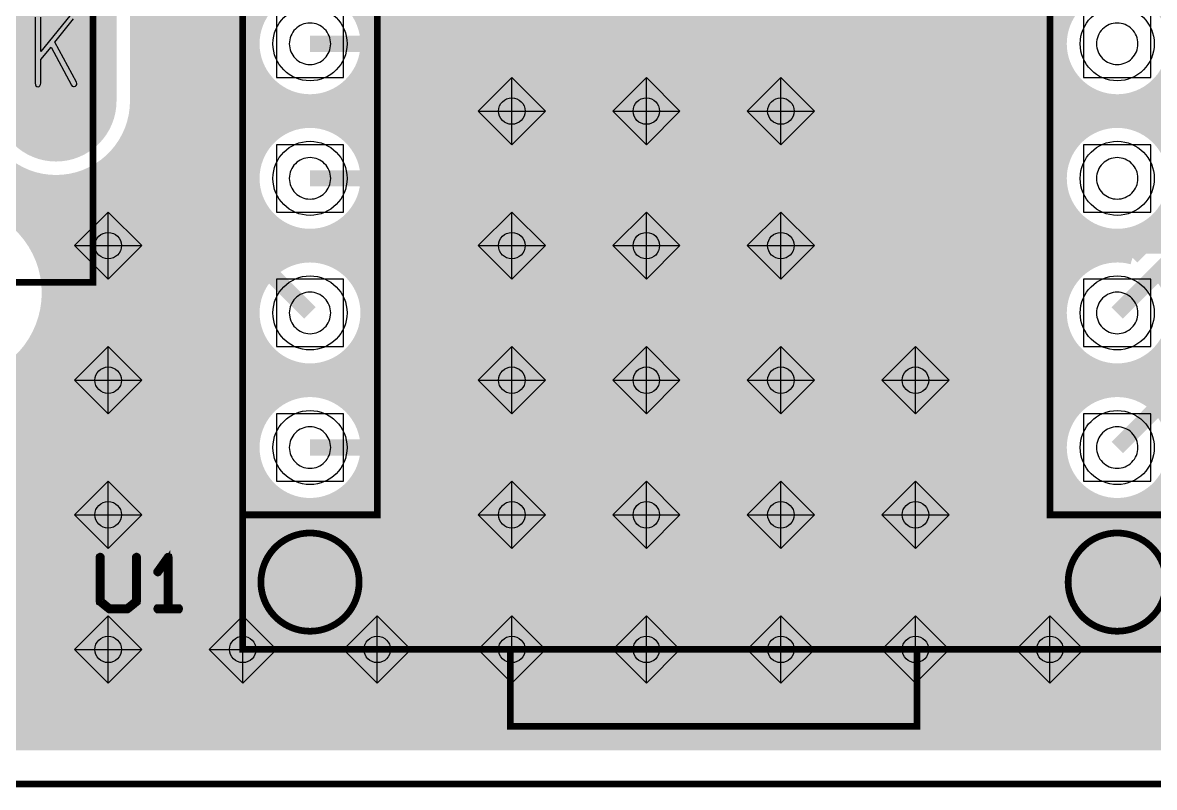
# Model space of a CAD drawing. Extents: x -5 to 108, y -42 to 54.
# Drawn here: x 8.54 to 29.91, y -0.06 to 14.37 of the extents above; entities that cross this region are included whole.
import ezdxf

# ---------------------------------------------------------------- set-up
doc = ezdxf.new("R2010")
doc.units = 0
doc.layers.get('0').update_dxf_attribs({"linetype": 'CONTINUOUS'})
for name, color, linetype in [('CMASK_GDO', 7, 'CONTINUOUS'), ('CSILK_GDO', 6, 'CONTINUOUS'), ('DRILL_GDO', 1, 'CONTINUOUS'), ('LAYER1_GDO', 4, 'CONTINUOUS'), ('LAYER2_GDO', 3, 'CONTINUOUS'), ('SMASK_GDO', 5, 'CONTINUOUS')]:
    doc.layers.add(name, color=color, linetype=linetype)

# ---------------------------------------------------------------- blocks, each defined once
blk = doc.blocks.new('OBLONG_3')
at = {"const_width": 2.286}
blk.add_lwpolyline([(0, 1.0795), (0, -1.0795)], dxfattribs=at)
at = {"const_width": 1.143}
for points in [[(-0.5715, 1.0795, 1), (0.5715, 1.0795, 1)], [(-0.5715, -1.0795, 1), (0.5715, -1.0795, 1)]]:
    blk.add_lwpolyline(points, format="xyb", close=True, dxfattribs=at)
blk = doc.blocks.new('ROUND_5')
blk.add_circle((0, 0), 0.699)
blk = doc.blocks.new('ROUND_15')
blk.add_circle((0, 0), 0.25)

msp = doc.modelspace()

# ---------------------------------------------------------------- linework, layer by layer
at = {"layer": 'CMASK_GDO', "const_width": 0.127}
msp.add_lwpolyline([(0, 0), (41.91, 0), (41.91, 46.99), (0, 46.99), (0, 0)], dxfattribs=at)
at = {"layer": 'CSILK_GDO', "const_width": 0.127}
for points in [[(0, 0), (41.91, 0), (41.91, 46.99), (0, 46.99), (0, 0)], [(12.7, 2.54), (30.48, 2.54), (30.48, 45.72), (12.7, 45.72), (12.7, 2.54)], [(12.7, 5.08), (15.24, 5.08), (15.24, 43.18), (12.7, 43.18), (12.7, 5.08)], [(27.94, 5.08), (30.48, 5.08), (30.48, 43.18), (27.94, 43.18), (27.94, 5.08)], [(-4.52374, 9.46912), (9.87552, 9.46912), (9.87552, 18.47088), (-4.52374, 18.47088), (-4.52374, 9.46912), (-1.02616, 9.46912), (-1.02616, 18.47088), (-4.52374, 18.47088), (-4.52374, 9.46912)], [(9.98728, 3.44678), (9.99236, 3.43662), (9.99236, 3.43154), (9.99744, 3.429), (10.17016, 3.2893), (10.17524, 3.28676), (10.18032, 3.28676), (10.52322, 3.28676), (10.5283, 3.28676), (10.53084, 3.28676), (10.53592, 3.2893), (10.70864, 3.429), (10.70864, 3.43154), (10.71118, 3.43662), (10.71372, 3.44678), (10.71372, 4.28244), (10.71118, 4.29006), (10.70864, 4.2926), (10.70102, 4.29768), (10.6934, 4.30022), (10.68832, 4.29768), (10.67816, 4.2926), (10.67562, 4.29006), (10.67308, 4.28244), (10.67308, 3.45694), (10.5156, 3.3274), (10.18794, 3.3274), (10.03046, 3.45694), (10.03046, 4.28244), (10.02792, 4.29006), (10.02538, 4.2926), (10.01776, 4.29768), (10.0076, 4.30022), (10.00252, 4.29768), (9.9949, 4.2926), (9.98982, 4.29006), (9.98728, 4.28244), (9.98728, 3.44678)], [(11.09472, 3.3274), (11.0871, 3.3274), (11.08202, 3.32232), (11.07694, 3.30708), (11.08202, 3.29184), (11.0871, 3.28676), (11.09472, 3.28676), (11.49096, 3.28676), (11.49858, 3.28676), (11.50366, 3.29184), (11.5062, 3.29946), (11.50874, 3.30708), (11.5062, 3.3147), (11.50366, 3.32232), (11.49858, 3.3274), (11.49096, 3.3274), (11.31062, 3.3274), (11.31062, 4.28244), (11.30808, 4.2926), (11.29538, 4.29768), (11.28522, 4.29768), (11.2776, 4.2926), (11.07948, 4.01574), (11.0744, 4.00812), (11.0744, 4.0005), (11.08456, 3.9878), (11.08964, 3.98526), (11.09726, 3.98272), (11.10488, 3.98526), (11.10996, 3.9878), (11.27252, 4.21894), (11.27252, 3.3274), (11.09472, 3.3274)], [(17.74952, 1.08966), (25.43048, 1.08966), (25.43048, 2.54), (17.74952, 2.54), (17.74952, 1.08966)]]:
    msp.add_lwpolyline(points, dxfattribs=at)
for points in [[(13.97, 4.7371, 0.4142136), (13.0429, 3.81)], [(14.8971, 3.81, 0.4142136), (13.97, 4.7371)], [(29.21, 4.7371, 0.4142136), (28.2829, 3.81)], [(30.1371, 3.81, 0.4142136), (29.21, 4.7371)], [(13.0429, 3.81, 0.4142136), (13.97, 2.8829)], [(13.97, 2.8829, 0.4142136), (14.8971, 3.81)], [(28.2829, 3.81, 0.4142136), (29.21, 2.8829)], [(29.21, 2.8829, 0.4142136), (30.1371, 3.81)]]:
    msp.add_lwpolyline(points, format="xyb", dxfattribs=at)
at = {"layer": 'DRILL_GDO', "const_width": 0.127}
msp.add_lwpolyline([(0, 0), (41.91, 0), (41.91, 46.99), (0, 46.99), (0, 0)], dxfattribs=at)
at = {"layer": 'DRILL_GDO'}
for points in [[(13.335, 13.335), (14.605, 13.335), (14.605, 14.605), (13.335, 14.605), (13.335, 13.335)], [(28.575, 13.335), (29.845, 13.335), (29.845, 14.605), (28.575, 14.605), (28.575, 13.335)], [(8.78078, 14.47292), (8.78078, 13.22578), (8.78586, 13.19784), (8.79602, 13.17498), (8.8138, 13.16482), (8.83666, 13.15974), (8.85444, 13.16482), (8.87222, 13.17752), (8.88492, 13.20038), (8.89, 13.22832), (8.89, 13.67028), (9.0805, 13.9065), (9.46912, 13.18768), (9.48182, 13.1699), (9.50214, 13.16228), (9.51992, 13.16228), (9.54024, 13.1699), (9.55548, 13.1826), (9.56564, 13.20038), (9.56818, 13.22324), (9.56056, 13.2461), (9.15416, 13.99794), (9.50722, 14.44244)], [(9.43356, 14.49832), (8.89, 13.82522), (8.89, 14.47292)], [(17.78, 12.065), (18.415, 12.7), (17.78, 13.335), (17.145, 12.7), (17.78, 12.065)], [(17.78, 12.065), (17.78, 13.335)], [(20.32, 12.065), (20.955, 12.7), (20.32, 13.335), (19.685, 12.7), (20.32, 12.065)], [(20.32, 12.065), (20.32, 13.335)], [(22.86, 12.065), (23.495, 12.7), (22.86, 13.335), (22.225, 12.7), (22.86, 12.065)], [(22.86, 12.065), (22.86, 13.335)], [(17.145, 12.7), (18.415, 12.7)], [(19.685, 12.7), (20.955, 12.7)], [(22.225, 12.7), (23.495, 12.7)], [(13.335, 10.795), (14.605, 10.795), (14.605, 12.065), (13.335, 12.065), (13.335, 10.795)], [(28.575, 10.795), (29.845, 10.795), (29.845, 12.065), (28.575, 12.065), (28.575, 10.795)], [(10.16, 9.525), (10.795, 10.16), (10.16, 10.795), (9.525, 10.16), (10.16, 9.525)], [(10.16, 9.525), (10.16, 10.795)], [(17.78, 9.525), (18.415, 10.16), (17.78, 10.795), (17.145, 10.16), (17.78, 9.525)], [(17.78, 9.525), (17.78, 10.795)], [(20.32, 9.525), (20.955, 10.16), (20.32, 10.795), (19.685, 10.16), (20.32, 9.525)], [(20.32, 9.525), (20.32, 10.795)], [(22.86, 9.525), (23.495, 10.16), (22.86, 10.795), (22.225, 10.16), (22.86, 9.525)], [(22.86, 9.525), (22.86, 10.795)], [(9.525, 10.16), (10.795, 10.16)], [(17.145, 10.16), (18.415, 10.16)], [(19.685, 10.16), (20.955, 10.16)], [(22.225, 10.16), (23.495, 10.16)], [(13.335, 8.255), (14.605, 8.255), (14.605, 9.525), (13.335, 9.525), (13.335, 8.255)], [(28.575, 8.255), (29.845, 8.255), (29.845, 9.525), (28.575, 9.525), (28.575, 8.255)], [(10.16, 6.985), (10.795, 7.62), (10.16, 8.255), (9.525, 7.62), (10.16, 6.985)], [(10.16, 6.985), (10.16, 8.255)], [(17.78, 6.985), (18.415, 7.62), (17.78, 8.255), (17.145, 7.62), (17.78, 6.985)], [(17.78, 6.985), (17.78, 8.255)], [(20.32, 6.985), (20.955, 7.62), (20.32, 8.255), (19.685, 7.62), (20.32, 6.985)], [(20.32, 6.985), (20.32, 8.255)], [(22.86, 6.985), (23.495, 7.62), (22.86, 8.255), (22.225, 7.62), (22.86, 6.985)], [(22.86, 6.985), (22.86, 8.255)], [(25.4, 6.985), (26.035, 7.62), (25.4, 8.255), (24.765, 7.62), (25.4, 6.985)], [(25.4, 6.985), (25.4, 8.255)], [(9.525, 7.62), (10.795, 7.62)], [(17.145, 7.62), (18.415, 7.62)], [(19.685, 7.62), (20.955, 7.62)], [(22.225, 7.62), (23.495, 7.62)], [(24.765, 7.62), (26.035, 7.62)], [(13.335, 5.715), (14.605, 5.715), (14.605, 6.985), (13.335, 6.985), (13.335, 5.715)], [(28.575, 5.715), (29.845, 5.715), (29.845, 6.985), (28.575, 6.985), (28.575, 5.715)], [(10.16, 4.445), (10.795, 5.08), (10.16, 5.715), (9.525, 5.08), (10.16, 4.445)], [(10.16, 4.445), (10.16, 5.715)], [(17.78, 4.445), (18.415, 5.08), (17.78, 5.715), (17.145, 5.08), (17.78, 4.445)], [(17.78, 4.445), (17.78, 5.715)], [(20.32, 4.445), (20.955, 5.08), (20.32, 5.715), (19.685, 5.08), (20.32, 4.445)], [(20.32, 4.445), (20.32, 5.715)], [(22.86, 4.445), (23.495, 5.08), (22.86, 5.715), (22.225, 5.08), (22.86, 4.445)], [(22.86, 4.445), (22.86, 5.715)], [(25.4, 4.445), (26.035, 5.08), (25.4, 5.715), (24.765, 5.08), (25.4, 4.445)], [(25.4, 4.445), (25.4, 5.715)], [(9.525, 5.08), (10.795, 5.08)], [(17.145, 5.08), (18.415, 5.08)], [(19.685, 5.08), (20.955, 5.08)], [(22.225, 5.08), (23.495, 5.08)], [(24.765, 5.08), (26.035, 5.08)], [(10.16, 1.905), (10.795, 2.54), (10.16, 3.175), (9.525, 2.54), (10.16, 1.905)], [(10.16, 1.905), (10.16, 3.175)], [(12.7, 1.905), (13.335, 2.54), (12.7, 3.175), (12.065, 2.54), (12.7, 1.905)], [(12.7, 1.905), (12.7, 3.175)], [(15.24, 1.905), (15.875, 2.54), (15.24, 3.175), (14.605, 2.54), (15.24, 1.905)], [(15.24, 1.905), (15.24, 3.175)], [(17.78, 1.905), (18.415, 2.54), (17.78, 3.175), (17.145, 2.54), (17.78, 1.905)], [(17.78, 1.905), (17.78, 3.175)], [(20.32, 1.905), (20.955, 2.54), (20.32, 3.175), (19.685, 2.54), (20.32, 1.905)], [(20.32, 1.905), (20.32, 3.175)], [(22.86, 1.905), (23.495, 2.54), (22.86, 3.175), (22.225, 2.54), (22.86, 1.905)], [(22.86, 1.905), (22.86, 3.175)], [(25.4, 1.905), (26.035, 2.54), (25.4, 3.175), (24.765, 2.54), (25.4, 1.905)], [(25.4, 1.905), (25.4, 3.175)], [(27.94, 1.905), (28.575, 2.54), (27.94, 3.175), (27.305, 2.54), (27.94, 1.905)], [(27.94, 1.905), (27.94, 3.175)], [(9.525, 2.54), (10.795, 2.54)], [(12.065, 2.54), (13.335, 2.54)], [(14.605, 2.54), (15.875, 2.54)], [(17.145, 2.54), (18.415, 2.54)], [(19.685, 2.54), (20.955, 2.54)], [(22.225, 2.54), (23.495, 2.54)], [(24.765, 2.54), (26.035, 2.54)], [(27.305, 2.54), (28.575, 2.54)]]:
    msp.add_lwpolyline(points, dxfattribs=at)
for points in [[(13.97, 14.36116, 0.4142136), (13.57884, 13.97)], [(14.36116, 13.97, 0.4142136), (13.97, 14.36116)], [(29.21, 14.36116, 0.4142136), (28.81884, 13.97)], [(29.60116, 13.97, 0.4142136), (29.21, 14.36116)], [(13.57884, 13.97, 0.4142136), (13.97, 13.57884)], [(13.97, 13.57884, 0.4142136), (14.36116, 13.97)], [(28.81884, 13.97, 0.4142136), (29.21, 13.57884)], [(29.21, 13.57884, 0.4142136), (29.60116, 13.97)], [(13.97, 11.82116, 0.4142136), (13.57884, 11.43)], [(14.36116, 11.43, 0.4142136), (13.97, 11.82116)], [(29.21, 11.82116, 0.4142136), (28.81884, 11.43)], [(29.60116, 11.43, 0.4142136), (29.21, 11.82116)], [(13.57884, 11.43, 0.4142136), (13.97, 11.03884)], [(13.97, 11.03884, 0.4142136), (14.36116, 11.43)], [(28.81884, 11.43, 0.4142136), (29.21, 11.03884)], [(29.21, 11.03884, 0.4142136), (29.60116, 11.43)], [(13.97, 9.28116, 0.4142136), (13.57884, 8.89)], [(14.36116, 8.89, 0.4142136), (13.97, 9.28116)], [(29.21, 9.28116, 0.4142136), (28.81884, 8.89)], [(29.60116, 8.89, 0.4142136), (29.21, 9.28116)], [(13.57884, 8.89, 0.4142136), (13.97, 8.49884)], [(13.97, 8.49884, 0.4142136), (14.36116, 8.89)], [(28.81884, 8.89, 0.4142136), (29.21, 8.49884)], [(29.21, 8.49884, 0.4142136), (29.60116, 8.89)], [(13.97, 6.74116, 0.4142136), (13.57884, 6.35)], [(14.36116, 6.35, 0.4142136), (13.97, 6.74116)], [(29.21, 6.74116, 0.4142136), (28.81884, 6.35)], [(29.60116, 6.35, 0.4142136), (29.21, 6.74116)], [(13.57884, 6.35, 0.4142136), (13.97, 5.95884)], [(13.97, 5.95884, 0.4142136), (14.36116, 6.35)], [(28.81884, 6.35, 0.4142136), (29.21, 5.95884)], [(29.21, 5.95884, 0.4142136), (29.60116, 6.35)]]:
    msp.add_lwpolyline(points, format="xyb", dxfattribs=at)
at = {"layer": 'LAYER1_GDO'}
for points, const_width in [([(0, 0), (41.91, 0), (41.91, 46.99), (0, 46.99), (0, 0)], 0.127), ([(9.17448, 13.97), (9.17448, 27.12466), (7.72414, 28.575), (5.08, 28.575)], 1.27), ([(36.195, 13.8557), (34.3916, 13.8557), (30.48, 17.76476), (12.6873, 17.76476), (12.04214, 17.12214), (12.04214, 10.81786), (13.97, 8.89)], 0.3048), ([(13.68298, 9.9314), (12.57554, 11.03884), (12.57554, 16.90116), (12.90574, 17.23136), (13.16736, 17.23136)], 0.254), ([(11.50874, 17.12214), (11.50874, 10.81786)], 0.254), ([(13.82522, 15.44066), (12.57554, 14.19098)], 0.254), ([(13.97, 13.97), (24.24938, 13.97), (25.5143, 15.23492), (31.10738, 15.23492), (32.98444, 13.35532), (33.655, 13.35532)], 0.3048), ([(11.50874, 15.06474), (10.69848, 14.25448)], 0.254), ([(10.69848, 12.8905), (10.69848, 15.0495)], 0.254), ([(10.69848, 13.9319), (11.50874, 14.73962)], 0.254), ([(26.01468, 14.70152), (23.2791, 11.9634)], 0.254), ([(23.60168, 11.9634), (26.3398, 14.70152)], 0.254), ([(24.6253, 13.59408), (25.73274, 14.70152), (28.41498, 14.70152)], 0.254), ([(26.66238, 14.70152), (25.273, 13.31214)], 0.254), ([(25.67432, 13.38834), (26.98496, 14.70152)], 0.254), ([(27.31008, 14.70152), (25.9969, 13.38834)], 0.254), ([(26.31948, 13.38834), (27.63266, 14.70152)], 0.254), ([(27.95524, 14.70152), (26.64206, 13.38834)], 0.254), ([(26.96718, 13.38834), (28.27782, 14.70152)], 0.254), ([(11.50874, 14.41704), (10.69848, 13.60932)], 0.254), ([(12.57554, 13.8684), (12.91844, 14.2113)], 0.254), ([(28.17368, 14.27226), (27.28976, 13.38834)], 0.254), ([(10.69848, 13.2842), (11.50874, 14.09446)], 0.254), ([(11.50874, 13.77188), (10.69848, 12.96162)], 0.254), ([(12.89558, 13.86586), (12.57554, 13.54328)], 0.254), ([(27.61234, 13.38834), (28.13304, 13.9065)], 0.254), ([(12.57554, 13.2207), (12.954, 13.6017)], 0.254), ([(28.18384, 13.63472), (27.93746, 13.38834)], 0.254), ([(10.67308, 12.61364), (11.50874, 13.44676)], 0.254), ([(13.06322, 13.3858), (12.57554, 12.89812)], 0.254), ([(15.05204, 13.4366), (14.11478, 12.49934)], 0.254), ([(14.37132, 12.43076), (15.37716, 13.4366)], 0.254), ([(15.69974, 13.4366), (14.58214, 12.319)], 0.254), ([(14.75486, 12.16914), (16.02232, 13.4366)], 0.254), ([(16.34744, 13.4366), (14.89456, 11.98626)], 0.254), ([(14.90726, 13.4366), (24.24938, 13.4366)], 0.254), ([(15.19682, 11.9634), (16.67002, 13.4366)], 0.254), ([(16.9926, 13.4366), (15.5194, 11.9634)], 0.254), ([(15.84198, 11.9634), (17.31518, 13.4366)], 0.254), ([(17.6403, 13.4366), (16.1671, 11.9634)], 0.254), ([(16.48968, 11.9634), (17.96288, 13.4366)], 0.254), ([(18.28546, 13.4366), (16.81226, 11.9634)], 0.254), ([(17.13484, 11.9634), (18.60804, 13.4366)], 0.254), ([(18.93316, 13.4366), (17.45996, 11.9634)], 0.254), ([(17.78254, 11.9634), (19.25574, 13.4366)], 0.254), ([(19.57832, 13.4366), (18.10512, 11.9634)], 0.254), ([(18.43024, 11.9634), (19.90344, 13.4366)], 0.254), ([(20.22602, 13.4366), (18.75282, 11.9634)], 0.254), ([(19.0754, 11.9634), (20.5486, 13.4366)], 0.254), ([(20.87118, 13.4366), (19.39798, 11.9634)], 0.254), ([(19.7231, 11.9634), (21.1963, 13.4366)], 0.254), ([(21.51888, 13.4366), (20.04568, 11.9634)], 0.254), ([(20.36826, 11.9634), (21.84146, 13.4366)], 0.254), ([(22.16658, 13.4366), (20.69338, 11.9634)], 0.254), ([(21.01596, 11.9634), (22.48916, 13.4366)], 0.254), ([(22.81174, 13.4366), (21.33854, 11.9634)], 0.254), ([(21.66112, 11.9634), (23.13432, 13.4366)], 0.254), ([(23.45944, 13.4366), (21.98624, 11.9634)], 0.254), ([(22.30882, 11.9634), (23.78202, 13.4366)], 0.254), ([(24.1046, 13.4366), (22.6314, 11.9634)], 0.254), ([(22.95398, 11.9634), (24.48306, 13.48994)], 0.254), ([(28.30068, 13.38834), (25.54732, 13.38834)], 0.254), ([(11.50874, 13.12418), (10.46988, 12.08532)], 0.254), ([(12.57554, 12.57554), (13.20546, 13.20546)], 0.254), ([(25.1714, 13.23086), (23.9014, 11.9634), (14.90726, 11.9634)], 0.254), ([(13.3858, 13.06322), (12.57554, 12.25042)], 0.254), ([(12.57554, 11.92784), (13.6017, 12.954)], 0.254), ([(13.78712, 12.49426), (14.2113, 12.91844)], 0.254), ([(8.81888, 10.11428), (11.50874, 12.8016)], 0.254), ([(13.86586, 12.89558), (12.57554, 11.60526)], 0.254), ([(33.655, 12.85494), (25.54732, 12.85494), (24.12238, 11.43), (13.97, 11.43)], 0.3048), ([(11.50874, 12.47648), (8.92048, 9.89076)], 0.254), ([(13.97, 6.35), (20.3581, 6.35), (24.1681, 10.16), (30.47492, 10.16), (32.66948, 12.35456), (36.195, 12.35456)], 0.3048), ([(24.27224, 10.6934), (25.90038, 12.32154)], 0.254), ([(24.50084, 11.05408), (25.7683, 12.32154), (28.6004, 12.32154)], 0.254), ([(26.22296, 12.32154), (24.59482, 10.6934)], 0.254), ([(24.9174, 10.6934), (26.54554, 12.32154)], 0.254), ([(26.87066, 12.32154), (25.24252, 10.6934)], 0.254), ([(25.5651, 10.6934), (27.19324, 12.32154)], 0.254), ([(27.51582, 12.32154), (25.88768, 10.6934)], 0.254), ([(26.21026, 10.6934), (27.8384, 12.32154)], 0.254), ([(28.16352, 12.32154), (26.53538, 10.6934)], 0.254), ([(26.85796, 10.6934), (28.4861, 12.32154)], 0.254), ([(8.99414, 9.6393), (11.50874, 12.1539)], 0.254), ([(29.21, 6.35), (34.71418, 11.85418), (36.195, 11.85418)], 0.3048), ([(11.50874, 11.83132), (9.0297, 9.35482)], 0.254), ([(28.15844, 11.66876), (27.18054, 10.6934)], 0.254), ([(29.39796, 7.41426), (33.80486, 11.82116)], 0.254), ([(30.85084, 9.78408), (32.89046, 11.82116), (33.92678, 11.82116), (29.49702, 7.3914)], 0.254), ([(8.57758, 11.48842), (7.98322, 10.89152)], 0.254), ([(9.97966, 11.59764), (8.69442, 10.3124)], 0.254), ([(9.01446, 9.01446), (11.50874, 11.50874)], 0.254), ([(12.57554, 11.28014), (12.90574, 11.61288)], 0.254), ([(8.19404, 10.77976), (8.82142, 11.40714)], 0.254), ([(9.1059, 11.36904), (8.382, 10.64514)], 0.254), ([(8.54964, 10.48766), (9.45134, 11.3919)], 0.254), ([(12.90066, 11.28522), (12.61618, 10.9982)], 0.254), ([(25.33142, 0.762), (35.89274, 11.32078)], 0.254), ([(36.21532, 11.32078), (25.654, 0.762)], 0.254), ([(27.50566, 10.6934), (28.13558, 11.32586)], 0.254), ([(11.50874, 11.18362), (8.88492, 8.56234)], 0.254), ([(12.7762, 10.83818), (12.96924, 11.02868)], 0.254), ([(25.97912, 0.762), (36.31438, 11.09726)], 0.254), ([(28.19654, 11.0617), (27.82824, 10.6934)], 0.254), ([(6.44652, 5.79882), (11.50874, 10.86104)], 0.254), ([(13.081, 10.81786), (12.93876, 10.67562)], 0.254), ([(15.1003, 10.8966), (14.15542, 9.95426)], 0.254), ([(17.68602, 10.8966), (14.19606, 7.40664)], 0.254), ([(14.40434, 9.87806), (15.42288, 10.8966)], 0.254), ([(14.43482, 7.32282), (18.0086, 10.8966)], 0.254), ([(15.74546, 10.8966), (14.61008, 9.75868)], 0.254), ([(18.33118, 10.8966), (14.63548, 7.2009)], 0.254), ([(14.77772, 9.60628), (16.06804, 10.8966)], 0.254), ([(14.80058, 7.04088), (18.6563, 10.8966)], 0.254), ([(14.90726, 10.8966), (24.12238, 10.8966)], 0.254), ([(16.39316, 10.8966), (14.91234, 9.41578)], 0.254), ([(18.97888, 10.8966), (14.96568, 6.8834)], 0.254), ([(14.98346, 8.51662), (17.36344, 10.8966)], 0.254), ([(15.00632, 9.18718), (16.71574, 10.8966)], 0.254), ([(17.03832, 10.8966), (15.0495, 8.90778)], 0.254), ([(15.28826, 6.8834), (19.30146, 10.8966)], 0.254), ([(19.62658, 10.8966), (15.61338, 6.8834)], 0.254), ([(15.93596, 6.8834), (19.94916, 10.8966)], 0.254), ([(20.27174, 10.8966), (16.25854, 6.8834)], 0.254), ([(16.58112, 6.8834), (20.59432, 10.8966)], 0.254), ([(20.91944, 10.8966), (16.90624, 6.8834)], 0.254), ([(17.22882, 6.8834), (21.24202, 10.8966)], 0.254), ([(21.5646, 10.8966), (17.5514, 6.8834)], 0.254), ([(17.87398, 6.8834), (21.88718, 10.8966)], 0.254), ([(22.2123, 10.8966), (18.1991, 6.8834)], 0.254), ([(18.52168, 6.8834), (22.53488, 10.8966)], 0.254), ([(22.85746, 10.8966), (18.84426, 6.8834)], 0.254), ([(19.16938, 6.8834), (23.18258, 10.8966)], 0.254), ([(23.50516, 10.8966), (19.49196, 6.8834)], 0.254), ([(19.81454, 6.8834), (23.82774, 10.8966)], 0.254), ([(24.15286, 10.8966), (23.82012, 10.56386)], 0.254), ([(36.31438, 10.77468), (26.3017, 0.762)], 0.254), ([(28.15082, 10.6934), (28.30322, 10.8458)], 0.254), ([(11.55954, 10.58926), (6.5786, 5.60832)], 0.254), ([(13.10132, 10.51306), (13.23086, 10.64514)], 0.254), ([(28.42006, 10.6934), (24.1681, 10.6934)], 0.254), ([(6.70052, 5.40766), (11.69924, 10.40638)], 0.254), ([(11.66368, 10.44194), (12.9286, 9.17702)], 0.254), ([(13.41374, 10.50544), (13.26134, 10.35304)], 0.254), ([(13.4239, 10.19048), (13.63726, 10.40384)], 0.254), ([(13.90904, 10.35304), (13.58646, 10.02792)], 0.254), ([(13.84046, 9.96188), (14.27226, 10.39368)], 0.254), ([(23.78964, 10.53592), (20.13712, 6.8834), (14.90726, 6.8834)], 0.254), ([(26.62428, 0.762), (36.31438, 10.4521)], 0.254), ([(11.8618, 10.24382), (6.80974, 5.19176)], 0.254), ([(6.90372, 4.96316), (12.02182, 10.0838)], 0.254), ([(12.18438, 9.92124), (6.985, 4.72186)], 0.254), ([(36.31438, 10.12698), (26.9494, 0.762)], 0.254), ([(7.04596, 4.46024), (12.34694, 9.75868)], 0.254), ([(27.27198, 0.762), (36.31438, 9.8044)], 0.254), ([(12.50696, 9.59866), (7.09168, 4.18084)], 0.254), ([(15.6337, 0.762), (24.4983, 9.6266)], 0.254), ([(24.82088, 9.6266), (15.95628, 0.762)], 0.254), ([(16.27886, 0.762), (25.14346, 9.6266)], 0.254), ([(25.46858, 9.6266), (16.60398, 0.762)], 0.254), ([(16.92656, 0.762), (25.79116, 9.6266)], 0.254), ([(26.11374, 9.6266), (17.24914, 0.762)], 0.254), ([(17.57426, 0.762), (26.43886, 9.6266)], 0.254), ([(26.76144, 9.6266), (17.89684, 0.762)], 0.254), ([(18.21942, 0.762), (27.08402, 9.6266)], 0.254), ([(27.4066, 9.6266), (18.542, 0.762)], 0.254), ([(18.86712, 0.762), (27.73172, 9.6266)], 0.254), ([(28.0543, 9.6266), (19.1897, 0.762)], 0.254), ([(19.51228, 0.762), (28.37688, 9.6266)], 0.254), ([(20.73402, 5.97408), (24.38908, 9.6266), (28.42006, 9.6266)], 0.254), ([(29.99994, 9.6266), (30.47492, 9.6266)], 0.254), ([(7.112, 3.87858), (12.66952, 9.4361)], 0.254), ([(36.31438, 9.48182), (27.59456, 0.762)], 0.254), ([(12.83208, 9.27354), (7.112, 3.556)], 0.254), ([(28.14574, 9.07288), (19.83486, 0.762)], 0.254), ([(27.91714, 0.762), (36.31438, 9.1567)], 0.254), ([(7.112, 3.23342), (12.89812, 9.01954)], 0.254), ([(12.90574, 8.70458), (7.112, 2.9083)], 0.254), ([(20.15998, 0.762), (28.14066, 8.74268)], 0.254), ([(36.31438, 8.83412), (28.24226, 0.762)], 0.254), ([(7.112, 2.58572), (12.98194, 8.45566)], 0.254), ([(28.20924, 8.48868), (20.48256, 0.762)], 0.254), ([(28.56484, 0.762), (36.34994, 8.5471)], 0.254), ([(13.10132, 8.24992), (7.112, 2.26314)], 0.254), ([(20.80514, 0.762), (28.321, 8.27786)], 0.254), ([(36.50234, 8.37692), (28.88742, 0.762)], 0.254), ([(29.21254, 0.762), (36.77412, 8.32358)], 0.254), ([(37.0967, 8.32358), (29.53512, 0.762)], 0.254), ([(29.8577, 0.762), (37.41928, 8.32358)], 0.254), ([(7.112, 1.94056), (13.25372, 8.08228)], 0.254), ([(28.47086, 8.1026), (21.13026, 0.762)], 0.254), ([(13.44422, 7.94766), (7.112, 1.61544)], 0.254), ([(7.112, 1.29286), (13.67282, 7.85368)], 0.254), ([(13.95222, 7.8105), (13.4239, 7.27964)], 0.254), ([(13.89126, 7.42696), (14.34338, 7.87654)], 0.254), ([(21.45284, 0.762), (28.65374, 7.96544)], 0.254), ([(28.87726, 7.86384), (21.77542, 0.762)], 0.254), ([(28.50134, 7.16534), (29.14904, 7.81304)], 0.254), ([(29.5148, 7.85368), (29.083, 7.42188)], 0.254), ([(22.098, 0.762), (28.39466, 7.05866)], 0.254), ([(13.04036, 6.8961), (7.112, 0.97028)], 0.254), ([(7.22884, 0.762), (12.89304, 6.42874)], 0.254), ([(28.13812, 6.477), (22.42312, 0.762)], 0.254), ([(12.91336, 6.12394), (7.55142, 0.762)], 0.254), ([(22.7457, 0.762), (28.14574, 6.16204)], 0.254), ([(7.874, 0.762), (12.99718, 5.88518)], 0.254), ([(28.22194, 5.91566), (23.06828, 0.762)], 0.254), ([(13.1191, 5.68452), (8.19658, 0.762)], 0.254), ([(15.19174, 5.8166), (10.13714, 0.762)], 0.254), ([(10.45972, 0.762), (15.51432, 5.8166)], 0.254), ([(15.83944, 5.8166), (10.78484, 0.762)], 0.254), ([(11.10742, 0.762), (16.16202, 5.8166)], 0.254), ([(16.4846, 5.8166), (11.43, 0.762)], 0.254), ([(11.75258, 0.762), (16.80718, 5.8166)], 0.254), ([(17.1323, 5.8166), (12.0777, 0.762)], 0.254), ([(12.40028, 0.762), (17.45488, 5.8166)], 0.254), ([(17.77746, 5.8166), (12.72286, 0.762)], 0.254), ([(13.04798, 0.762), (18.10258, 5.8166)], 0.254), ([(18.42516, 5.8166), (13.37056, 0.762)], 0.254), ([(13.69314, 0.762), (18.74774, 5.8166)], 0.254), ([(19.07032, 5.8166), (14.01572, 0.762)], 0.254), ([(14.34084, 0.762), (19.39544, 5.8166)], 0.254), ([(19.71802, 5.8166), (14.66342, 0.762)], 0.254), ([(14.90726, 5.8166), (20.3581, 5.8166)], 0.254), ([(14.986, 0.762), (20.0406, 5.8166)], 0.254), ([(20.36572, 5.8166), (15.31112, 0.762)], 0.254), ([(23.3934, 0.762), (28.34132, 5.70992)], 0.254), ([(8.5217, 0.762), (13.27912, 5.51942)], 0.254), ([(28.49372, 5.54228), (23.71598, 0.762)], 0.254), ([(13.4747, 5.39242), (8.84428, 0.762)], 0.254), ([(9.16686, 0.762), (13.70838, 5.30352)], 0.254), ([(14.00048, 5.2705), (9.49198, 0.762)], 0.254), ([(9.81456, 0.762), (14.42212, 5.36956)], 0.254), ([(24.03856, 0.762), (28.68422, 5.40766)], 0.254), ([(28.91282, 5.31114), (24.36114, 0.762)], 0.254), ([(24.68626, 0.762), (29.19476, 5.2705)], 0.254), ([(29.58338, 5.33654), (25.00884, 0.762)], 0.254), ([(36.703, 3.81), (36.703, 0.762), (7.112, 0.762), (7.112, 3.81)], 0.254)]:
    msp.add_lwpolyline(points, dxfattribs=dict(at, const_width=const_width))
at = {"layer": 'LAYER1_GDO', "const_width": 0.254}
for points in [[(13.97, 15.0495, 0.4142136), (12.8905, 13.97)], [(28.41498, 14.70152, 0.1881297), (28.12964, 13.97)], [(12.8905, 13.97, 0.4142136), (13.97, 12.8905)], [(28.1305, 13.97, 0.1432367), (28.30063, 13.38831)], [(24.24938, 13.4366, 0.1989117), (24.62655, 13.59283)], [(13.97, 12.8905, 0.269613), (14.90726, 13.4366)], [(25.54732, 13.38834, 0.1989131), (25.17015, 13.23211)], [(7.65048, 12.8905, 0.4142136), (9.17448, 11.3665)], [(9.17448, 11.3665, 0.4142136), (10.69848, 12.8905)], [(13.97, 12.5095, 0.4142136), (12.8905, 11.43)], [(14.90726, 11.9634, 0.2696128), (13.97, 12.5095)], [(28.6004, 12.32154, 0.2476473), (28.12998, 11.43)], [(12.8905, 11.43, 0.4142136), (13.97, 10.3505)], [(28.1305, 11.43, 0.1898504), (28.42049, 10.6938)], [(9.03224, 9.271, 0.4142136), (7.25424, 11.049)], [(24.12238, 10.8966, 0.1997869), (24.50082, 11.0541)], [(11.50874, 10.81786, 0.1980374), (11.6637, 10.44196)], [(13.97, 10.3505, 0.269613), (14.90726, 10.8966)], [(24.1681, 10.6934, 0.1997883), (23.78966, 10.5359)], [(13.97, 9.9695, 0.0673351), (13.68317, 9.9307)], [(15.0495, 8.89, 0.4142136), (13.97, 9.9695)], [(28.42006, 9.6266, 0.1898505), (28.12992, 8.89)], [(30.2895, 8.89, 0.1898503), (29.99951, 9.6262)], [(7.25424, 7.493, 0.4142136), (9.03224, 9.271)], [(12.9286, 9.17702, 0.0673347), (12.88977, 8.89)], [(12.8905, 8.89, 0.4142136), (13.97, 7.8105)], [(13.97, 7.8105, 0.4142136), (15.0495, 8.89)], [(28.1305, 8.89, 0.4142136), (29.21, 7.8105)], [(29.21, 7.8105, 0.4142136), (30.2895, 8.89)], [(13.97, 7.4295, 0.4142136), (12.8905, 6.35)], [(14.90726, 6.8834, 0.2696128), (13.97, 7.4295)], [(29.21, 7.4295, 0.4142136), (28.1305, 6.35)], [(29.49702, 7.3914, 0.0673347), (29.21, 7.43023)], [(12.8905, 6.35, 0.4142136), (13.97, 5.2705)], [(28.1305, 6.35, 0.4142136), (29.21, 5.2705)], [(29.21, 5.2705, 0.4142136), (30.2895, 6.35)], [(20.3581, 5.8166, 0.1989117), (20.73527, 5.97283)], [(13.97, 5.2705, 0.269613), (14.90726, 5.8166)]]:
    msp.add_lwpolyline(points, format="xyb", dxfattribs=at)
at = {"layer": 'LAYER2_GDO'}
for points, const_width in [([(0, 0), (41.91, 0), (41.91, 46.99), (0, 46.99), (0, 0)], 0.127), ([(26.38044, 24.765), (14.11478, 12.49934)], 0.254), ([(14.37132, 12.43076), (26.70556, 24.765)], 0.254), ([(27.02814, 24.765), (14.58214, 12.319)], 0.254), ([(14.75486, 12.16914), (27.35072, 24.765)], 0.254), ([(27.67584, 24.765), (14.89456, 11.98626)], 0.254), ([(14.986, 14.3383), (25.4127, 24.765)], 0.254), ([(14.99616, 11.76274), (27.99842, 24.765)], 0.254), ([(15.02156, 13.7287), (26.05786, 24.765)], 0.254), ([(25.73528, 24.765), (15.04442, 14.07414)], 0.254), ([(28.321, 24.765), (15.04696, 11.49096)], 0.254), ([(15.00632, 11.12774), (28.13812, 24.25954)], 0.254), ([(28.14574, 23.94458), (14.15542, 9.95426)], 0.254), ([(14.40434, 9.87806), (28.22194, 23.69566)], 0.254), ([(28.34132, 23.48992), (14.61008, 9.75868)], 0.254), ([(14.77772, 9.60628), (28.49372, 23.32228)], 0.254), ([(28.68422, 23.18766), (14.91234, 9.41578)], 0.254), ([(15.00632, 9.18718), (28.91282, 23.09368)], 0.254), ([(28.28036, 22.1361), (15.0495, 8.90778)], 0.254), ([(14.98346, 8.51662), (28.13304, 21.66874)], 0.254), ([(28.15336, 21.36394), (14.19606, 7.40664)], 0.254), ([(14.43482, 7.32282), (28.23718, 21.12518)], 0.254), ([(28.3591, 20.92452), (14.63548, 7.2009)], 0.254), ([(14.80058, 7.04088), (28.51912, 20.75942)], 0.254), ([(28.7147, 20.63242), (14.92758, 6.8453)], 0.254), ([(15.01648, 6.61162), (28.94838, 20.54352)], 0.254), ([(28.22956, 19.49958), (15.0495, 6.31952)], 0.254), ([(29.39796, 7.41426), (41.148, 19.1643)], 0.254), ([(14.95044, 5.89788), (28.1305, 19.07794)], 0.254), ([(28.16352, 18.78838), (10.13714, 0.762)], 0.254), ([(41.148, 18.84172), (29.64434, 7.33806)], 0.254), ([(10.45972, 0.762), (28.25242, 18.55216)], 0.254), ([(29.85008, 7.21868), (41.148, 18.5166)], 0.254), ([(28.38196, 18.35912), (10.78484, 0.762)], 0.254), ([(11.10742, 0.762), (28.54452, 18.1991)], 0.254), ([(28.74518, 18.07718), (11.43, 0.762)], 0.254), ([(41.148, 18.19402), (30.01772, 7.06628)], 0.254), ([(11.75258, 0.762), (28.98648, 17.99336)], 0.254), ([(29.21, 8.89), (31.97352, 11.65352), (31.97352, 15.46352), (34.29, 17.78)], 0.3048), ([(28.19654, 16.88084), (12.0777, 0.762)], 0.254), ([(25.33142, 0.762), (41.148, 16.57858)], 0.254), ([(12.89304, 16.44904), (10.69848, 14.25448)], 0.254), ([(12.40028, 0.762), (28.1305, 16.49222)], 0.254), ([(10.69848, 13.9319), (12.94384, 16.17726)], 0.254), ([(28.17368, 16.21028), (12.72286, 0.762)], 0.254), ([(41.148, 16.256), (25.654, 0.762)], 0.254), ([(13.04544, 15.95374), (10.69848, 13.60932)], 0.254), ([(13.04798, 0.762), (28.26766, 15.98168)], 0.254), ([(25.97912, 0.762), (41.148, 15.93088)], 0.254), ([(10.69848, 13.2842), (13.18514, 15.77086)], 0.254), ([(28.40228, 15.79372), (13.37056, 0.762)], 0.254), ([(10.67308, 12.61364), (13.56868, 15.50924)], 0.254), ([(13.35786, 15.621), (10.69848, 12.96162)], 0.254), ([(13.69314, 0.762), (28.57246, 15.63878)], 0.254), ([(28.77566, 15.52194), (14.01572, 0.762)], 0.254), ([(41.148, 15.6083), (26.3017, 0.762)], 0.254), ([(13.82522, 15.44066), (10.46988, 12.08532)], 0.254), ([(14.34084, 0.762), (29.02458, 15.44574)], 0.254), ([(26.62428, 0.762), (41.148, 15.28572)], 0.254), ([(31.44012, 15.46352), (31.44012, 11.8745), (29.49702, 9.9314)], 0.254), ([(10.69848, 12.8905), (10.69848, 15.0495)], 0.254), ([(41.148, 14.9606), (26.9494, 0.762)], 0.254), ([(27.27198, 0.762), (41.148, 14.63802)], 0.254), ([(29.31414, 12.50442), (31.44012, 14.6304)], 0.254), ([(8.81888, 10.11428), (12.91844, 14.2113)], 0.254), ([(28.17368, 14.27226), (14.66342, 0.762)], 0.254), ([(41.148, 14.31544), (27.59456, 0.762)], 0.254), ([(31.44012, 14.30528), (29.5783, 12.44346)], 0.254), ([(27.91714, 0.762), (41.148, 13.99286)], 0.254), ([(29.7942, 12.33678), (31.44012, 13.9827)], 0.254), ([(12.89558, 13.86586), (8.92048, 9.89076)], 0.254), ([(14.986, 0.762), (28.13304, 13.9065)], 0.254), ([(8.99414, 9.6393), (12.954, 13.6017)], 0.254), ([(28.18384, 13.63472), (15.31112, 0.762)], 0.254), ([(41.148, 13.66774), (28.24226, 0.762)], 0.254), ([(31.44012, 13.66012), (29.97454, 12.192)], 0.254), ([(13.06322, 13.3858), (9.0297, 9.35482)], 0.254), ([(15.6337, 0.762), (28.28544, 13.41374)], 0.254), ([(28.56484, 0.762), (41.148, 13.34516)], 0.254), ([(9.01446, 9.01446), (13.20546, 13.20546)], 0.254), ([(28.42514, 13.23086), (15.95628, 0.762)], 0.254), ([(6.44652, 5.79882), (13.6017, 12.954)], 0.254), ([(13.3858, 13.06322), (8.88492, 8.56234)], 0.254), ([(13.78712, 12.49426), (14.2113, 12.91844)], 0.254), ([(16.27886, 0.762), (28.59786, 13.081)], 0.254), ([(28.80868, 12.9667), (16.60398, 0.762)], 0.254), ([(41.148, 13.02258), (28.88742, 0.762)], 0.254), ([(13.86586, 12.89558), (6.5786, 5.60832)], 0.254), ([(16.92656, 0.762), (29.06522, 12.90066)], 0.254), ([(29.39288, 12.90574), (28.97124, 12.48156)], 0.254), ([(29.21254, 0.762), (41.148, 12.69746)], 0.254), ([(41.148, 12.37488), (29.53512, 0.762)], 0.254), ([(29.8577, 0.762), (41.148, 12.0523)], 0.254), ([(29.35732, 9.95934), (31.44012, 12.04468)], 0.254), ([(28.15844, 11.66876), (17.24914, 0.762)], 0.254), ([(6.70052, 5.40766), (12.90574, 11.61288)], 0.254), ([(8.57758, 11.48842), (7.98322, 10.89152)], 0.254), ([(9.97966, 11.59764), (8.69442, 10.3124)], 0.254), ([(12.90066, 11.28522), (6.80974, 5.19176)], 0.254), ([(8.19404, 10.77976), (8.82142, 11.40714)], 0.254), ([(9.1059, 11.36904), (8.382, 10.64514)], 0.254), ([(8.54964, 10.48766), (9.45134, 11.3919)], 0.254), ([(17.57426, 0.762), (28.13558, 11.32586)], 0.254), ([(6.90372, 4.96316), (12.96924, 11.02868)], 0.254), ([(28.19654, 11.0617), (17.89684, 0.762)], 0.254), ([(13.081, 10.81786), (6.985, 4.72186)], 0.254), ([(18.21942, 0.762), (28.30322, 10.8458)], 0.254), ([(7.04596, 4.46024), (13.23086, 10.64514)], 0.254), ([(28.448, 10.66546), (18.542, 0.762)], 0.254), ([(13.41374, 10.50544), (7.09168, 4.18084)], 0.254), ([(7.112, 3.87858), (13.63726, 10.40384)], 0.254), ([(13.90904, 10.35304), (13.25372, 9.69772)], 0.254), ([(13.84046, 9.96188), (14.27226, 10.39368)], 0.254), ([(18.86712, 0.762), (28.6258, 10.52322)], 0.254), ([(28.8417, 10.414), (19.1897, 0.762)], 0.254), ([(19.51228, 0.762), (29.10586, 10.35558)], 0.254), ([(29.4513, 10.37844), (29.02712, 9.95426)], 0.254), ([(13.16228, 9.60628), (7.112, 3.556)], 0.254), ([(28.14574, 9.07288), (19.83486, 0.762)], 0.254), ([(7.112, 3.23342), (12.89812, 9.01954)], 0.254), ([(12.90574, 8.70458), (7.112, 2.9083)], 0.254), ([(20.15998, 0.762), (28.14066, 8.74268)], 0.254), ([(7.112, 2.58572), (12.98194, 8.45566)], 0.254), ([(28.20924, 8.48868), (20.48256, 0.762)], 0.254), ([(13.10132, 8.24992), (7.112, 2.26314)], 0.254), ([(20.80514, 0.762), (28.321, 8.27786)], 0.254), ([(7.112, 1.94056), (13.25372, 8.08228)], 0.254), ([(28.47086, 8.1026), (21.13026, 0.762)], 0.254), ([(13.44422, 7.94766), (7.112, 1.61544)], 0.254), ([(7.112, 1.29286), (13.67282, 7.85368)], 0.254), ([(13.95222, 7.8105), (13.4239, 7.27964)], 0.254), ([(13.89126, 7.42696), (14.34338, 7.87654)], 0.254), ([(21.45284, 0.762), (28.65374, 7.96544)], 0.254), ([(28.87726, 7.86384), (21.77542, 0.762)], 0.254), ([(28.50134, 7.16534), (29.14904, 7.81304)], 0.254), ([(29.5148, 7.85368), (29.083, 7.42188)], 0.254), ([(22.098, 0.762), (28.39466, 7.05866)], 0.254), ([(13.04036, 6.8961), (7.112, 0.97028)], 0.254), ([(7.22884, 0.762), (12.89304, 6.42874)], 0.254), ([(28.13812, 6.477), (22.42312, 0.762)], 0.254), ([(12.91336, 6.12394), (7.55142, 0.762)], 0.254), ([(22.7457, 0.762), (28.14574, 6.16204)], 0.254), ([(7.874, 0.762), (12.99718, 5.88518)], 0.254), ([(28.22194, 5.91566), (23.06828, 0.762)], 0.254), ([(13.1191, 5.68452), (8.19658, 0.762)], 0.254), ([(23.3934, 0.762), (28.34132, 5.70992)], 0.254), ([(8.5217, 0.762), (13.27912, 5.51942)], 0.254), ([(28.49372, 5.54228), (23.71598, 0.762)], 0.254), ([(13.4747, 5.39242), (8.84428, 0.762)], 0.254), ([(9.16686, 0.762), (13.70838, 5.30352)], 0.254), ([(14.00048, 5.2705), (9.49198, 0.762)], 0.254), ([(9.81456, 0.762), (14.42212, 5.36956)], 0.254), ([(24.03856, 0.762), (28.68422, 5.40766)], 0.254), ([(28.91282, 5.31114), (24.36114, 0.762)], 0.254), ([(24.68626, 0.762), (29.19476, 5.2705)], 0.254), ([(29.58338, 5.33654), (25.00884, 0.762)], 0.254), ([(36.703, 3.81), (36.703, 0.762), (7.112, 0.762), (7.112, 3.81)], 0.254)]:
    msp.add_lwpolyline(points, dxfattribs=dict(at, const_width=const_width))
at = {"layer": 'LAYER2_GDO', "const_width": 0.254}
for points in [[(13.97, 15.0495, 0.4142136), (12.8905, 13.97)], [(15.0495, 13.97, 0.4142136), (13.97, 15.0495)], [(29.21, 15.0495, 0.4142136), (28.1305, 13.97)], [(30.2895, 13.97, 0.4142136), (29.21, 15.0495)], [(12.8905, 13.97, 0.4142136), (13.97, 12.8905)], [(13.97, 12.8905, 0.4142136), (15.0495, 13.97)], [(28.1305, 13.97, 0.4142136), (29.21, 12.8905)], [(29.21, 12.8905, 0.4142136), (30.2895, 13.97)], [(7.65048, 12.8905, 0.4142136), (9.17448, 11.3665)], [(9.17448, 11.3665, 0.4142136), (10.69848, 12.8905)], [(13.97, 12.5095, 0.4142136), (12.8905, 11.43)], [(15.0495, 11.43, 0.4142136), (13.97, 12.5095)], [(29.21, 12.5095, 0.4142136), (28.1305, 11.43)], [(30.2895, 11.43, 0.4142136), (29.21, 12.5095)], [(12.8905, 11.43, 0.4142136), (13.97, 10.3505)], [(13.97, 10.3505, 0.4142136), (15.0495, 11.43)], [(28.1305, 11.43, 0.4142136), (29.21, 10.3505)], [(29.21, 10.3505, 0.4142136), (30.2895, 11.43)], [(9.03224, 9.271, 0.4142136), (7.25424, 11.049)], [(13.97, 9.9695, 0.4142136), (12.8905, 8.89)], [(15.0495, 8.89, 0.4142136), (13.97, 9.9695)], [(29.21, 9.9695, 0.4142136), (28.1305, 8.89)], [(29.49702, 9.9314, 0.0673347), (29.21, 9.97023)], [(7.25424, 7.493, 0.4142136), (9.03224, 9.271)], [(12.8905, 8.89, 0.4142136), (13.97, 7.8105)], [(13.97, 7.8105, 0.4142136), (15.0495, 8.89)], [(28.1305, 8.89, 0.4142136), (29.21, 7.8105)], [(29.21, 7.8105, 0.4142136), (30.2895, 8.89)], [(13.97, 7.4295, 0.4142136), (12.8905, 6.35)], [(15.0495, 6.35, 0.4142136), (13.97, 7.4295)], [(29.21, 7.4295, 0.4142136), (28.1305, 6.35)], [(30.2895, 6.35, 0.4142136), (29.21, 7.4295)], [(12.8905, 6.35, 0.4142136), (13.97, 5.2705)], [(13.97, 5.2705, 0.4142136), (15.0495, 6.35)], [(28.1305, 6.35, 0.4142136), (29.21, 5.2705)], [(29.21, 5.2705, 0.4142136), (30.2895, 6.35)]]:
    msp.add_lwpolyline(points, format="xyb", dxfattribs=at)
at = {"layer": 'SMASK_GDO', "const_width": 0.127}
msp.add_lwpolyline([(0, 0), (41.91, 0), (41.91, 46.99), (0, 46.99), (0, 0)], dxfattribs=at)

# ---------------------------------------------------------------- block references
at = {"layer": 'CMASK_GDO'}
for name, p in [('OBLONG_3', (9.17448, 13.97)), ('ROUND_5', (13.97, 13.97)), ('ROUND_5', (29.21, 13.97)), ('ROUND_5', (13.97, 11.43)), ('ROUND_5', (29.21, 11.43)), ('ROUND_5', (13.97, 8.89)), ('ROUND_5', (29.21, 8.89)), ('ROUND_5', (13.97, 6.35)), ('ROUND_5', (29.21, 6.35))]:
    msp.add_blockref(name, p, dxfattribs=at)
at = {"layer": 'LAYER1_GDO'}
for name, p in [('OBLONG_3', (9.17448, 13.97)), ('ROUND_5', (13.97, 13.97)), ('ROUND_5', (29.21, 13.97)), ('ROUND_15', (17.78, 12.7)), ('ROUND_15', (20.32, 12.7)), ('ROUND_15', (22.86, 12.7)), ('ROUND_5', (13.97, 11.43)), ('ROUND_5', (29.21, 11.43)), ('ROUND_15', (10.16, 10.16)), ('ROUND_15', (17.78, 10.16)), ('ROUND_15', (20.32, 10.16)), ('ROUND_15', (22.86, 10.16)), ('ROUND_5', (13.97, 8.89)), ('ROUND_5', (29.21, 8.89)), ('ROUND_15', (10.16, 7.62)), ('ROUND_15', (17.78, 7.62)), ('ROUND_15', (20.32, 7.62)), ('ROUND_15', (22.86, 7.62)), ('ROUND_15', (25.4, 7.62)), ('ROUND_5', (13.97, 6.35)), ('ROUND_5', (29.21, 6.35)), ('ROUND_15', (10.16, 5.08)), ('ROUND_15', (17.78, 5.08)), ('ROUND_15', (20.32, 5.08)), ('ROUND_15', (22.86, 5.08)), ('ROUND_15', (25.4, 5.08)), ('ROUND_15', (10.16, 2.54)), ('ROUND_15', (12.7, 2.54)), ('ROUND_15', (15.24, 2.54)), ('ROUND_15', (17.78, 2.54)), ('ROUND_15', (20.32, 2.54)), ('ROUND_15', (22.86, 2.54)), ('ROUND_15', (25.4, 2.54)), ('ROUND_15', (27.94, 2.54))]:
    msp.add_blockref(name, p, dxfattribs=at)
at = {"layer": 'LAYER2_GDO'}
for name, p in [('OBLONG_3', (9.17448, 13.97)), ('ROUND_5', (13.97, 13.97)), ('ROUND_5', (29.21, 13.97)), ('ROUND_15', (17.78, 12.7)), ('ROUND_15', (20.32, 12.7)), ('ROUND_15', (22.86, 12.7)), ('ROUND_5', (13.97, 11.43)), ('ROUND_5', (29.21, 11.43)), ('ROUND_15', (10.16, 10.16)), ('ROUND_15', (17.78, 10.16)), ('ROUND_15', (20.32, 10.16)), ('ROUND_15', (22.86, 10.16)), ('ROUND_5', (13.97, 8.89)), ('ROUND_5', (29.21, 8.89)), ('ROUND_15', (10.16, 7.62)), ('ROUND_15', (17.78, 7.62)), ('ROUND_15', (20.32, 7.62)), ('ROUND_15', (22.86, 7.62)), ('ROUND_15', (25.4, 7.62)), ('ROUND_5', (13.97, 6.35)), ('ROUND_5', (29.21, 6.35)), ('ROUND_15', (10.16, 5.08)), ('ROUND_15', (17.78, 5.08)), ('ROUND_15', (20.32, 5.08)), ('ROUND_15', (22.86, 5.08)), ('ROUND_15', (25.4, 5.08)), ('ROUND_15', (10.16, 2.54)), ('ROUND_15', (12.7, 2.54)), ('ROUND_15', (15.24, 2.54)), ('ROUND_15', (17.78, 2.54)), ('ROUND_15', (20.32, 2.54)), ('ROUND_15', (22.86, 2.54)), ('ROUND_15', (25.4, 2.54)), ('ROUND_15', (27.94, 2.54))]:
    msp.add_blockref(name, p, dxfattribs=at)
at = {"layer": 'SMASK_GDO'}
for name, p in [('OBLONG_3', (9.17448, 13.97)), ('ROUND_5', (13.97, 13.97)), ('ROUND_5', (29.21, 13.97)), ('ROUND_5', (13.97, 11.43)), ('ROUND_5', (29.21, 11.43)), ('ROUND_5', (13.97, 8.89)), ('ROUND_5', (29.21, 8.89)), ('ROUND_5', (13.97, 6.35)), ('ROUND_5', (29.21, 6.35))]:
    msp.add_blockref(name, p, dxfattribs=at)

doc.saveas('drawing.dxf')
